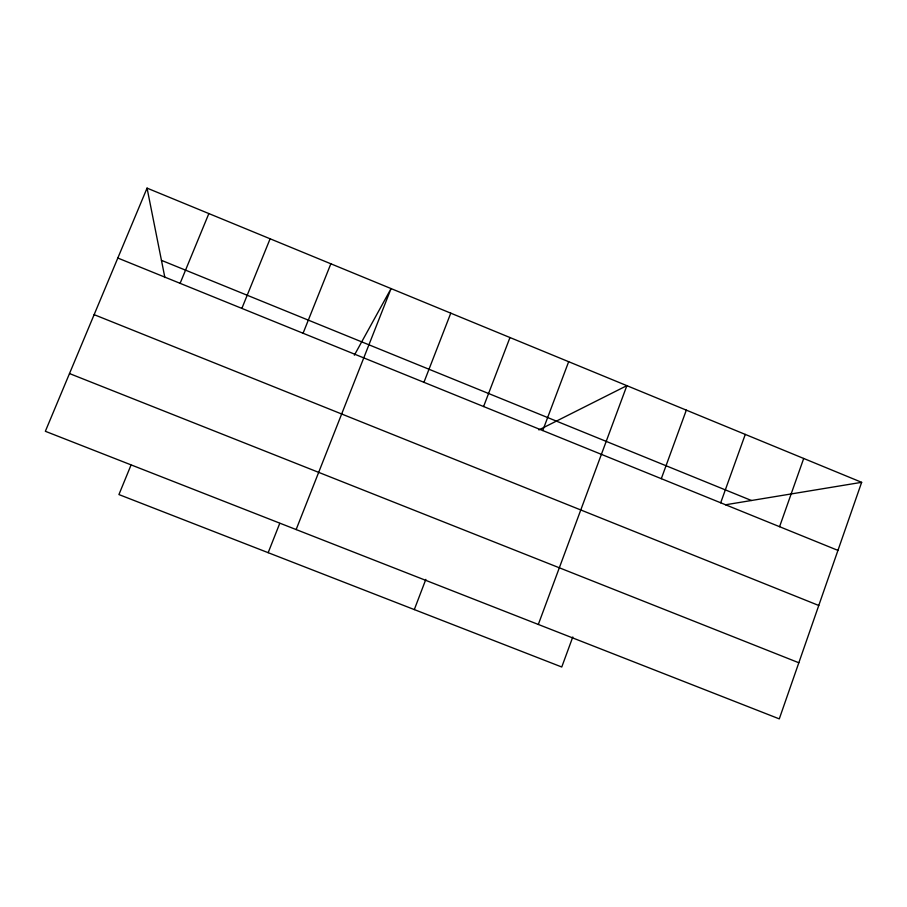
<?xml version="1.0" encoding="UTF-8"?>
<svg xmlns="http://www.w3.org/2000/svg" width="907" height="907" viewBox="0 0 907 907"><rect width="100%" height="100%" fill="white"/><g stroke="black" fill="none" stroke-linecap="round" stroke-linejoin="round"><path stroke-width="1.36" d="M861.65 482.32L779.283 718.877L45.35 431.29L147.059 188.123L861.65 482.32L725.509 504.78M779.578 526.695L803.704 458.466M720.691 502.795L745.271 434.408M661.305 478.681L686.327 410.134M572.793 636.975L561.762 667.008L118.93 494.564L130.993 465.144M538.316 624.458L626.873 385.656L538.871 429.929M542.749 430.553L568.666 361.7M414.306 609.595L425.837 579.38M483.59 406.54L509.972 337.529M423.932 382.323L450.779 313.153M296.135 529.563L391.076 288.573L354.354 355.193M268.166 552.68L279.73 523.418M303.074 333.254L330.851 263.79M241.863 308.403L270.116 238.779M180.108 283.335L208.859 213.564M69.499 373.559L798.829 662.756M94.135 314.65L818.772 605.479M161.446 260.343L751.427 500.494M117.819 258.041L837.943 550.39M147.059 188.123L164.881 277.565"/></g></svg>
